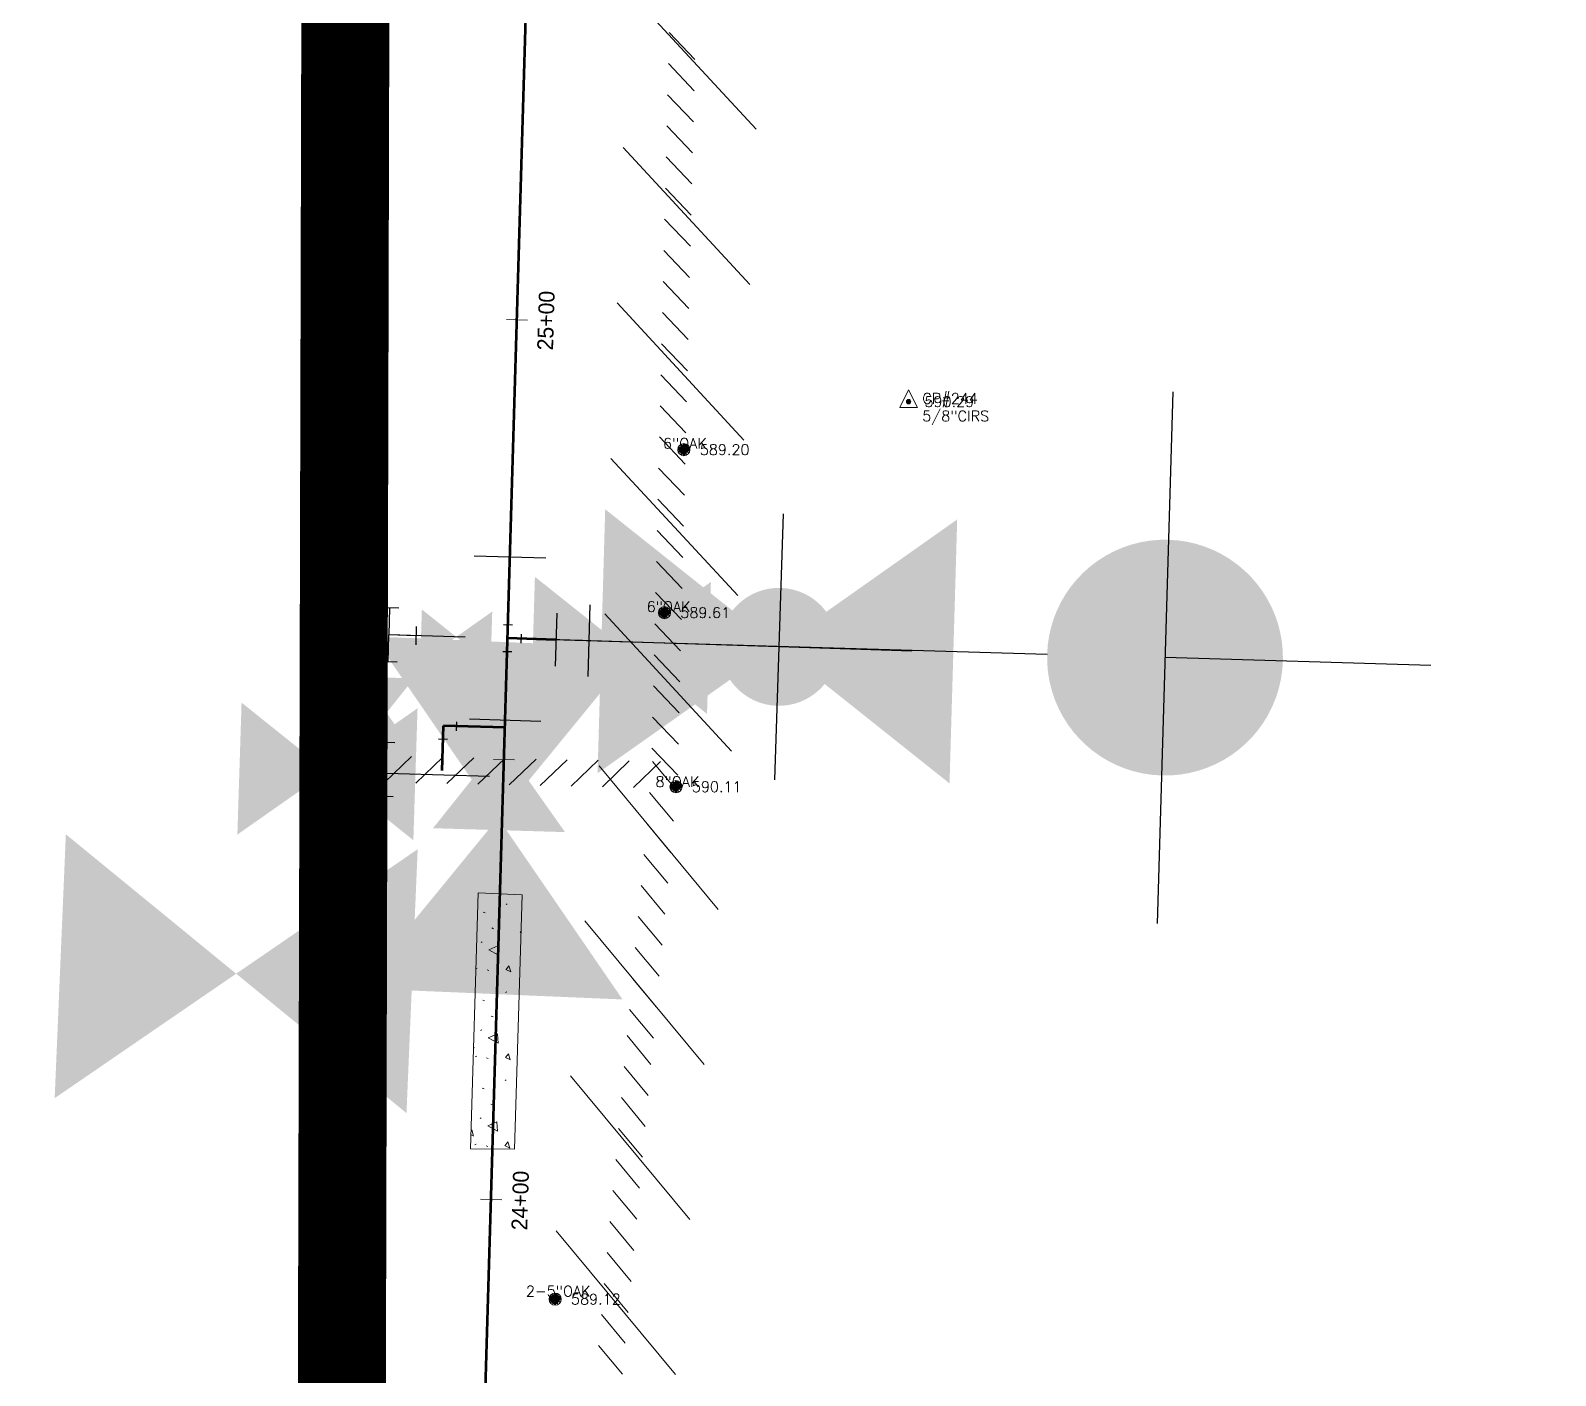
# Model space of a CAD drawing. Extents: x 2536931 to 2538613, y 7112513 to 7131087.
# Drawn here: x 2537848.6 to 2538021.8, y 7123057 to 7123209.7 of the extents above; entities that cross this region are included whole.
import ezdxf
from ezdxf.enums import TextEntityAlignment as Align

# ---------------------------------------------------------------- set-up
doc = ezdxf.new("R2010")
doc.units = 0
doc.header["$MEASUREMENT"] = 0
for name, color, linetype, lineweight in [('C-FIRE-HYDT-100SCALE', 7, 'Continuous', 30), ('C-FIRE-HYDT-200SCALE', 3, 'Continuous', 30), ('C-FIRE-HYDT-20SCALE', 30, 'Continuous', 30), ('C-WATR-INST-100SCALE', 7, 'Continuous', 30), ('C-WATR-INST-200SCALE', 3, 'Continuous', 30), ('C-WATR-INST-20SCALE', 30, 'Continuous', 30), ('C-WATR-INST-40SCALE', 1, 'Continuous', 30), ('C-WATR-UGND', 4, 'Continuous', 53), ('C-WATR-UGND-ABANDON-100', 7, 'Continuous', 13), ('C-WATR-UGND-ABANDON-20', 7, 'Continuous', 13), ('CONCRETE REPAIR', 7, 'Continuous', 13), ('D_ALIGN_WL_20_SCALE', 7, 'Continuous', 30), ('distance', 54, 'Continuous', 0), ('PT', 7, 'Continuous', 0), ('PTELEV', 5, 'Continuous', 0), ('V-CTRL', 2, 'Continuous', 0), ('V-CTRL-DESC', 54, 'Continuous', 0), ('V-SITE-VEGE', 8, 'Continuous', 0), ('V-SITE-VEGE-DESC', 8, 'Continuous', 0)]:
    doc.layers.add(name, color=color, linetype=linetype, lineweight=lineweight)
doc.layers.add('C-WATR-UGND-OLD', color=56, linetype='Continuous', lineweight=53, plot=False)
doc.styles.add('PTXT', font='romans.shx')
doc.styles.add('ROMANS', font='romans.shx')
doc.styles.add('Style-BRIDGE', font='BRIDGE.shx')

# ---------------------------------------------------------------- blocks, each defined once
blk = doc.blocks.new('CP')
blk.add_hatch(color=256).paths.add_polyline_path([(-0.0125, 0, 1), (0.0125, 0, 1)])
at = {"linetype": 'Continuous'}
for p, q in [((-0.05, -0.0333), (0, 0.0667)), ((0, 0.0667), (0.05, -0.0333)), ((0.05, -0.0333), (-0.05, -0.0333))]:
    blk.add_line(p, q, dxfattribs=at)
blk.add_circle((0, 0), 0.0125)
blk = doc.blocks.new('TREE')
at = {"linetype": 'Continuous', "flags": 128}
blk.add_lwpolyline([(0.0345, 0, 1), (-0.0345, 0, 1), (0.0345, 0)], format="xyb", dxfattribs=at)
for points in [[(0.0345, 0.0049), (-0.0345, 0.0049)], [(-0.0345, 0), (0.0345, 0)], [(-0.0296, 0.0148), (0.0296, 0.0148)], [(0.0296, 0.0099), (-0.0296, 0.0099)], [(-0.0296, 0.0099), (0.0247, 0.0099)], [(-0.0296, 0.0049), (0.0247, 0.0049)], [(0.0247, 0.0247), (-0.0247, 0.0247)], [(-0.0197, 0.0197), (0.0197, 0.0197)], [(0.0148, 0.0197), (-0.0197, 0.0197)], [(0.0099, 0.0247), (-0.0099, 0.0247)], [(-0.0049, 0.0296), (0.0099, 0.0296)], [(-0.0296, -0.0049), (0.0296, -0.0049)], [(-0.0296, -0.0049), (0.0296, -0.0049)], [(-0.0296, -0.0099), (0.0247, -0.0099)], [(0.0197, -0.0148), (-0.0247, -0.0148)], [(0.0296, -0.0148), (-0.0247, -0.0148)], [(0.0148, -0.0197), (-0.0197, -0.0197)], [(-0.0148, -0.0247), (0.0148, -0.0247)], [(-0.0099, -0.0247), (0.0049, -0.0247)], [(-0.0049, -0.0296), (0.0049, -0.0296)]]:
    blk.add_lwpolyline(points, dxfattribs=at)
blk = doc.blocks.new('TP20SC')
at = {"layer": 'C-WATR-INST-20SCALE'}
for p, q in [((-1.54, -0.51), (-1.54, 0.51)), ((-1.54, 0), (0, 0)), ((-0.51, 1.54), (0.51, 1.54)), ((0, 1.54), (0, 0)), ((1.54, 0), (0, 0)), ((1.54, 0.51), (1.54, -0.51))]:
    blk.add_line(p, q, dxfattribs=at)
blk = doc.blocks.new('FHP40SC_1')
at = {"layer": 'C-FIRE-HYDT-20SCALE'}
h = blk.add_hatch(color=256, dxfattribs=at)
edge = h.paths.add_edge_path()
edge.add_arc((0, 0), 2.68, 0.0002, 360.0002)
for p, q in [((0, 6.04), (0, 0)), ((-6.04, 0), (6.04, 0))]:
    blk.add_line(p, q, dxfattribs=at)
blk = doc.blocks.new('TP20SC_1')
at = {"layer": 'C-WATR-INST-40SCALE'}
for p, q in [((-0.514, 1.543), (0.514, 1.543)), ((0, 1.543), (0, 0)), ((-1.543, -0.514), (-1.543, 0.514)), ((-1.543, 0), (0, 0)), ((1.543, 0), (0, 0)), ((1.543, 0.514), (1.543, -0.514))]:
    blk.add_line(p, q, dxfattribs=at)
blk = doc.blocks.new('WVP40SC')
at = {"layer": 'C-WATR-INST-40SCALE', "extrusion": (0, 0, -1)}
blk.add_solid([(4, -3), (4, 3), (0, 0)], dxfattribs=at)
at = {"layer": 'C-WATR-INST-40SCALE'}
blk.add_solid([(0, 0), (4, -3), (4, 3)], dxfattribs=at)
blk = doc.blocks.new('*U43')
at = {"layer": 'C-WATR-INST-200SCALE'}
for p, q in [((6.73, 9.23), (-1.41, 9.31)), ((2.66, 9.27), (2.5, -9.27)), ((-6.66, 4.15), (-6.73, -3.99)), ((6.56, -9.31), (-1.57, -9.24))]:
    blk.add_line(p, q, dxfattribs=at)
blk = doc.blocks.new('FHP40SC_2')
at = {"layer": 'C-FIRE-HYDT-200SCALE'}
h = blk.add_hatch(color=256, dxfattribs=at)
edge = h.paths.add_edge_path()
edge.add_arc((0, 0), 2.679, 0.0002, 360.0002)
for p, q in [((0, 6.04), (0, 0)), ((-6.04, 0), (6.04, 0))]:
    blk.add_line(p, q, dxfattribs=at)
blk = doc.blocks.new('WVP40SC_4')
at = {"layer": 'C-WATR-INST-200SCALE', "extrusion": (0, 0, -1)}
blk.add_solid([(4, -3), (4, 3), (0, 0)], dxfattribs=at)
at = {"layer": 'C-WATR-INST-200SCALE'}
blk.add_solid([(0, 0), (4, -3), (4, 3)], dxfattribs=at)
blk = doc.blocks.new('*U44')
at = {"layer": 'C-WATR-INST-200SCALE'}
blk.add_line((51.02, -17.31), (-8.62, -3.07), dxfattribs=at)
at = {"layer": 'C-FIRE-HYDT-200SCALE', "xscale": 5.000000000000001, "yscale": 5.000000000000001, "zscale": 5.000000000000001, "rotation": 76.57136199598206}
blk.add_blockref('FHP40SC_2', (-21.65, 0.04), dxfattribs=at)
at = {"layer": 'C-WATR-INST-200SCALE', "xscale": 5, "yscale": 5, "zscale": 5.000000000000001, "rotation": 166.5915645900755}
blk.add_blockref('WVP40SC_4', (21.2, -10.18), dxfattribs=at)
blk = doc.blocks.new('*U42')
at = {"layer": 'C-WATR-INST-200SCALE'}
for name, p, rotation in [('*U44', (-3.22, 4.78), 12.87170734474856), ('*U43', (47.8, -0.72), 359.9528765346479)]:
    blk.add_blockref(name, p, dxfattribs=dict(at, rotation=rotation))
blk = doc.blocks.new('WVP40SC_1')
at = {"layer": 'C-WATR-INST-20SCALE', "extrusion": (0, 0, -1)}
blk.add_solid([(4, -3), (4, 3), (0, 0)], dxfattribs=at)
at = {"layer": 'C-WATR-INST-20SCALE'}
blk.add_solid([(0, 0), (4, -3), (4, 3)], dxfattribs=at)
blk = doc.blocks.new('FHP40SC_4')
at = {"layer": 'C-FIRE-HYDT-100SCALE'}
h = blk.add_hatch(color=256, dxfattribs=at)
edge = h.paths.add_edge_path()
edge.add_arc((0, 0), 2.679, 0.00017, 360.00017)
for p, q in [((0, 6.04), (0, 0)), ((-6.04, 0), (6.04, 0))]:
    blk.add_line(p, q, dxfattribs=at)
blk = doc.blocks.new('WVP40SC_7')
at = {"layer": 'C-WATR-INST-100SCALE', "extrusion": (0, 0, -1)}
blk.add_solid([(4, -3), (4, 3), (0, 0)], dxfattribs=at)
at = {"layer": 'C-WATR-INST-100SCALE'}
blk.add_solid([(0, 0), (4, -3), (4, 3)], dxfattribs=at)
blk = doc.blocks.new('WVP40SC_2')
at = {"layer": 'C-WATR-INST-200SCALE', "extrusion": (0, 0, -1)}
blk.add_solid([(4, -3), (4, 3), (0, 0)], dxfattribs=at)
at = {"layer": 'C-WATR-INST-200SCALE'}
blk.add_solid([(0, 0), (4, -3), (4, 3)], dxfattribs=at)

msp = doc.modelspace()

# ---------------------------------------------------------------- hatches: boundary and pattern name
at = {"layer": 'CONCRETE REPAIR', "lineweight": 0}
h = msp.add_hatch(dxfattribs=at)
h.set_pattern_fill('CONCR2', color=256, style=0)
h.set_pattern_definition([(153.8624, (2537895.4651, 7123097.0504), (18.31964, -10.103793), [0.6156, -91.2449]), (52.7413, (2537894.91245, 7123097.3216), (-46.279927, -59.739157), [0.55305, -137.0636]), (-73.296, (2537895.2473, 7123097.7618), (-0.05657, -9.99984), [0.744, -30.6316]), (171.929, (2537897.7663, 7123100.178), (64.26015, -10.36368), [1.2809, -72.9022]), (43.727, (2537896.4981, 7123100.3578), (-9.24467, -9.947863), [1.1455, -113.9125]), (-65.65, (2537897.326, 7123101.1496), (9.1315, -10.0518), [1.0448, -20.9648]), (151.122, (2537892.466, 7123094.732), (9.1315, -10.0518), [1.281, -19.6402]), (23.201, (2537891.3445, 7123095.3505), (-27.62088, -9.84391), [1.1313, -48.9746]), (-85.5493, (2537892.38426, 7123095.7962), (8.622417, -100.050377), [1.0453, -109.3378]), (32.821, (2537893.3203, 7123100.4994), (-27.67745, -19.84375), [0.1601, -54.7088]), (156.1505, (2537891.4031, 7123102.9965), (27.50774, -10.15577), [0.2189, -49.887]), (156.15, (2537900.1079, 7123099.484), (27.50774, -10.15577), [0.2187, -49.8872]), (156.15, (2537897.5215, 7123097.4783), (27.50774, -10.15577), [0.2189, -49.887]), (5.887, (2537895.4627, 7123102.7315), (9.188103, -0.051977), [0.201, -92.2241]), (156.15, (2537891.8839, 7123097.7322), (27.50774, -10.15577), [0.2187, -49.8872]), (156.15, (2537896.5922, 7123094.1093), (27.50774, -10.15577), [0.2188, -49.887]), (153.8624, (2537898.9234, 7123094.1403), (18.31964, -10.103793), [0.6157, -91.2448]), (52.7413, (2537898.3707, 7123094.41154), (-46.279927, -59.739157), [0.55327, -137.06337]), (-73.296, (2537898.7057, 7123094.852), (-0.05657, -9.99984), [0.7441, -30.6314]), (153.8624, (2537893.9107, 7123102.8271), (18.319637, -10.103793), [0.6156, -91.2449]), (52.7413, (2537893.3581, 7123103.09824), (-46.279927, -59.739157), [0.55305, -137.0636]), (-73.296, (2537893.693, 7123103.5384), (-0.05657, -9.99984), [0.744, -30.6316]), (32.821, (2537899.6543, 7123096.1085), (-27.67745, -19.84375), [0.1601, -54.7088]), (33.9, (2537899.129, 7123103.121), (-27.677446, -19.84375), [0.1602, -88.7393])])
h.paths.add_polyline_path([(2537899.4, 7123111.79), (2537898.55, 7123082.69), (2537903.55, 7123082.67), (2537904.4, 7123111.56)])

# ---------------------------------------------------------------- linework, layer by layer
at = {"layer": 'C-FIRE-HYDT-100SCALE'}
msp.add_line((2537933.57, 7123139.73), (2537902.75, 7123140.7), dxfattribs=at)
at = {"layer": 'C-WATR-INST-100SCALE'}
msp.add_line((2537879.93, 7123125.65), (2537900.69, 7123125.04), dxfattribs=at)
at = {"layer": 'C-WATR-INST-20SCALE'}
for p, q in [((2537896.94, 7123130.2), (2537896.97, 7123131.23)), ((2537894.9, 7123129.28), (2537895.93, 7123129.25))]:
    msp.add_line(p, q, dxfattribs=at)
at = {"layer": 'C-WATR-INST-40SCALE'}
msp.add_line((2537897.95, 7123140.84), (2537889.26, 7123141.09), dxfattribs=at)
at = {"layer": 'C-WATR-UGND'}
for p, q in [((2537864.16, 7121826.06), (2537907.66, 7123307.74)), ((2537908.24, 7123140.54), (2537902.75, 7123140.7)), ((2537895.31, 7123125.7), (2537895.46, 7123130.76)), ((2537902.46, 7123130.56), (2537895.46, 7123130.76))]:
    msp.add_line(p, q, dxfattribs=at)
at = {"layer": 'C-WATR-UGND-ABANDON-100', "linetype": 'Continuous'}
for p, q in [((2537916.59, 7123214.12), (2537930.98, 7123198.54)), ((2537915.89, 7123196.46), (2537930.28, 7123180.88)), ((2537915.19, 7123178.8), (2537929.59, 7123163.22)), ((2537914.49, 7123161.13), (2537928.89, 7123145.55)), ((2537913.79, 7123143.47), (2537928.19, 7123127.89)), ((2537913.14, 7123126.2), (2537926.69, 7123109.88)), ((2537911.51, 7123108.6), (2537925.07, 7123092.28)), ((2537909.89, 7123090.99), (2537923.44, 7123074.68)), ((2537908.26, 7123073.39), (2537921.82, 7123057.07))]:
    msp.add_line(p, q, dxfattribs=at)
at = {"layer": 'C-WATR-UGND-ABANDON-20', "linetype": 'Continuous'}
for p, q in [((2537921.1, 7123209.52), (2537924.03, 7123206.45)), ((2537921.02, 7123205.98), (2537923.94, 7123202.91)), ((2537920.93, 7123202.45), (2537923.86, 7123199.38)), ((2537920.85, 7123198.91), (2537923.77, 7123195.84)), ((2537920.76, 7123195.38), (2537923.69, 7123192.31)), ((2537920.68, 7123191.84), (2537923.6, 7123188.77)), ((2537920.59, 7123188.31), (2537923.52, 7123185.24)), ((2537920.51, 7123184.77), (2537923.43, 7123181.7)), ((2537920.42, 7123181.24), (2537923.35, 7123178.17)), ((2537920.34, 7123177.71), (2537923.26, 7123174.63)), ((2537920.25, 7123174.17), (2537923.18, 7123171.1)), ((2537920.17, 7123170.64), (2537923.09, 7123167.57)), ((2537920.08, 7123167.1), (2537923.01, 7123164.03)), ((2537920, 7123163.57), (2537922.92, 7123160.5)), ((2537919.91, 7123160.03), (2537922.84, 7123156.96)), ((2537919.83, 7123156.5), (2537922.75, 7123153.43)), ((2537919.74, 7123152.96), (2537922.67, 7123149.89)), ((2537919.66, 7123149.43), (2537922.58, 7123146.36)), ((2537919.57, 7123145.89), (2537922.5, 7123142.82)), ((2537919.49, 7123142.36), (2537922.41, 7123139.29)), ((2537919.4, 7123138.83), (2537922.33, 7123135.75)), ((2537919.32, 7123135.29), (2537922.24, 7123132.22)), ((2537919.23, 7123131.76), (2537922.16, 7123128.69)), ((2537891.84, 7123127.27), (2537888.78, 7123124.33)), ((2537895.38, 7123127.2), (2537892.32, 7123124.26)), ((2537919.15, 7123128.22), (2537922.08, 7123125.15)), ((2537898.91, 7123127.13), (2537895.85, 7123124.19)), ((2537902.45, 7123127.05), (2537899.38, 7123124.12)), ((2537905.98, 7123126.98), (2537902.92, 7123124.04)), ((2537909.51, 7123126.91), (2537906.45, 7123123.97)), ((2537913.05, 7123126.84), (2537909.99, 7123123.9)), ((2537916.58, 7123126.77), (2537913.52, 7123123.83)), ((2537920.12, 7123126.7), (2537917.06, 7123123.76)), ((2537919.21, 7123126.71), (2537921.92, 7123123.45)), ((2537918.89, 7123123.19), (2537921.6, 7123119.93)), ((2537918.56, 7123119.67), (2537921.27, 7123116.41)), ((2537918.23, 7123116.15), (2537920.95, 7123112.89)), ((2537917.91, 7123112.63), (2537920.62, 7123109.37)), ((2537917.58, 7123109.11), (2537920.3, 7123105.85)), ((2537917.26, 7123105.59), (2537919.97, 7123102.33)), ((2537916.93, 7123102.07), (2537919.65, 7123098.81)), ((2537916.61, 7123098.55), (2537919.32, 7123095.29)), ((2537916.33, 7123095.56), (2537919.04, 7123092.3)), ((2537916.01, 7123092.04), (2537918.72, 7123088.78)), ((2537915.68, 7123088.52), (2537918.39, 7123085.26)), ((2537915.36, 7123085), (2537918.07, 7123081.74)), ((2537915.03, 7123081.48), (2537917.74, 7123078.22)), ((2537914.71, 7123077.96), (2537917.42, 7123074.7)), ((2537914.38, 7123074.44), (2537917.09, 7123071.17)), ((2537914.06, 7123070.92), (2537916.77, 7123067.65)), ((2537913.73, 7123067.4), (2537916.44, 7123064.13)), ((2537913.41, 7123063.88), (2537916.12, 7123060.61)), ((2537913.08, 7123060.36), (2537915.79, 7123057.09))]:
    msp.add_line(p, q, dxfattribs=at)
at = {"layer": 'C-WATR-UGND-OLD'}
msp.add_line((2537867.64, 7121944.56), (2537913.04, 7123491.09), dxfattribs=at)
at = {"layer": 'CONCRETE REPAIR', "flags": 128}
msp.add_lwpolyline([(2537899.4, 7123111.79), (2537898.55, 7123082.69), (2537903.55, 7123082.67), (2537904.4, 7123111.56)], close=True, dxfattribs=at)
at = {"layer": 'D_ALIGN_WL_20_SCALE', "color": 3, "lineweight": 13}
for p, q in [((2537903.82, 7123176.89), (2537902.62, 7123176.92)), ((2537903.82, 7123176.89), (2537905.02, 7123176.85)), ((2537903.55, 7123126.88), (2537901.15, 7123126.95)), ((2537900.88, 7123076.93), (2537899.68, 7123076.97)), ((2537900.88, 7123076.93), (2537902.08, 7123076.9))]:
    msp.add_line(p, q, dxfattribs=at)
at = {"layer": 'distance', "color": 7, "linetype": 'Continuous', "lineweight": 0, "const_width": 10}
msp.add_lwpolyline([(2537853.56, 7121670.58), (2537881.94, 7122266.26), (2537885.09, 7123517.51), (2537916.08, 7123678.87)], dxfattribs=at)
at = {"layer": 'PT'}
for p in [(2537948.3, 7123167.58, 590.29), (2537922.78, 7123162.13, 589.2), (2537920.57, 7123143.61, 589.61), (2537921.88, 7123123.84, 590.11), (2537908.15, 7123065.63, 589.12)]:
    msp.add_point(p, dxfattribs=at)

# ---------------------------------------------------------------- block references
at = {"layer": 'C-FIRE-HYDT-100SCALE', "xscale": 2.5, "yscale": 2.5, "zscale": 2.5, "rotation": 268.175074568125}
msp.add_blockref('FHP40SC_4', (2537933.57, 7123139.73), dxfattribs=at)
at = {"layer": 'C-FIRE-HYDT-20SCALE', "xscale": 0.4999999999999999, "yscale": 0.5, "zscale": 0.5, "rotation": 268.175074568125}
msp.add_blockref('FHP40SC_1', (2537908.24, 7123140.54), dxfattribs=at)
at = {"layer": 'C-WATR-INST-100SCALE', "xscale": 2.5, "yscale": 2.5, "zscale": 2.5}
for p, rotation in [((2537915.63, 7123139.9), 178.3184473458878), ((2537902.07, 7123128.9), 88.31844734472746), ((2537882.29, 7123125.58), 358.175074568125)]:
    msp.add_blockref('WVP40SC_7', p, dxfattribs=dict(at, rotation=rotation))
at = {"layer": 'C-WATR-INST-200SCALE', "rotation": 178.8750732697942}
msp.add_blockref('*U42', (2537953.1, 7123138.98), dxfattribs=at)
at = {"layer": 'C-WATR-INST-200SCALE'}
for p, xscale, yscale, zscale, rotation in [((2537901.67, 7123120.29), 5.000000000000003, 5.000000000000003, 5.000000000000003, 87.57335254758226), ((2537871.92, 7123102.6), 5.000000000000004, 5.000000000000004, 5.000000000000004, 357.5733525467279)]:
    msp.add_blockref('WVP40SC_2', p, dxfattribs=dict(at, xscale=xscale, yscale=yscale, zscale=zscale, rotation=rotation))
at = {"layer": 'C-WATR-INST-20SCALE', "rotation": 268.3182050481951}
msp.add_blockref('TP20SC', (2537902.75, 7123140.7), dxfattribs=at)
at = {"layer": 'C-WATR-INST-20SCALE'}
for p, xscale, yscale, zscale, rotation in [((2537902.65, 7123137.16), 0.5, 0.5, 0.5, 88.31844734472746), ((2537899.12, 7123130.66), 0.4999999999999999, 0.4999999999999999, 0.4999999999999999, 358.8399497784009)]:
    msp.add_blockref('WVP40SC_1', p, dxfattribs=dict(at, xscale=xscale, yscale=yscale, zscale=zscale, rotation=rotation))
at = {"layer": 'C-WATR-INST-40SCALE'}
for p, xscale, yscale, zscale, rotation in [((2537889.26, 7123141.09), 2.000000000226626, 2.000000000226626, 2.000000000226626, 268.3182050481951), ((2537888.81, 7123125.82), 1.99999999899044, 1.99999999899044, 1.99999999899044, 88.14739583752744)]:
    msp.add_blockref('TP20SC_1', p, dxfattribs=dict(at, xscale=xscale, yscale=yscale, zscale=zscale, rotation=rotation))
for p, rotation in [((2537896.92, 7123140.86), 358.2708391935317), ((2537889, 7123132.24), 88.27083919432957), ((2537883.81, 7123125.96), 358.147396041509)]:
    msp.add_blockref('WVP40SC', p, dxfattribs=dict(at, rotation=rotation))
at = {"layer": 'V-CTRL', "xscale": 20, "yscale": 20, "zscale": 20}
msp.add_blockref('CP', (2537948.3, 7123167.58), dxfattribs=at)
at = {"layer": 'V-SITE-VEGE', "xscale": 20, "yscale": 20, "zscale": 20}
for p in [(2537922.78, 7123162.13), (2537920.57, 7123143.61), (2537921.88, 7123123.84), (2537908.15, 7123065.63)]:
    msp.add_blockref('TREE', p, dxfattribs=at)

# ---------------------------------------------------------------- texts
at = {"layer": 'D_ALIGN_WL_20_SCALE', "color": 3, "lineweight": 13, "style": 'Style-BRIDGE'}
for s, p in [('25+00', (2537906.21, 7123176.82)), ('24+00', (2537903.28, 7123076.86))]:
    msp.add_text(s, height=1.8, rotation=88.3183, dxfattribs=at).set_placement(p, align=Align.TOP_CENTER)
at = {"layer": 'PTELEV', "style": 'PTXT'}
for s, p in [('590.29', (2537950.1, 7123166.98, 590.29)), ('589.20', (2537924.58, 7123161.53, 589.2)), ('589.61', (2537922.37, 7123143.01, 589.61)), ('590.11', (2537923.68, 7123123.24, 590.11)), ('589.12', (2537909.95, 7123065.03, 589.12))]:
    msp.add_text(s, height=1.2, dxfattribs=at).set_placement(p)
at = {"layer": 'V-CTRL-DESC', "insert": (2537949.85, 7123168.55), "char_height": 1.2, "attachment_point": 1, "style": 'ROMANS'}
msp.add_mtext('CP#244^J5/8"CIRS ', dxfattribs=at)
at = {"layer": 'V-SITE-VEGE-DESC', "char_height": 1.2, "attachment_point": 1, "style": 'ROMANS'}
for s, insert in [('6"OAK ', (2537920.4, 7123163.45)), ('6"OAK ', (2537918.55, 7123144.89)), ('8"OAK ', (2537919.55, 7123125.01)), ('2-5"OAK ', (2537904.83, 7123067.13))]:
    msp.add_mtext(s, dxfattribs=dict(at, insert=insert))

doc.saveas('drawing.dxf')
